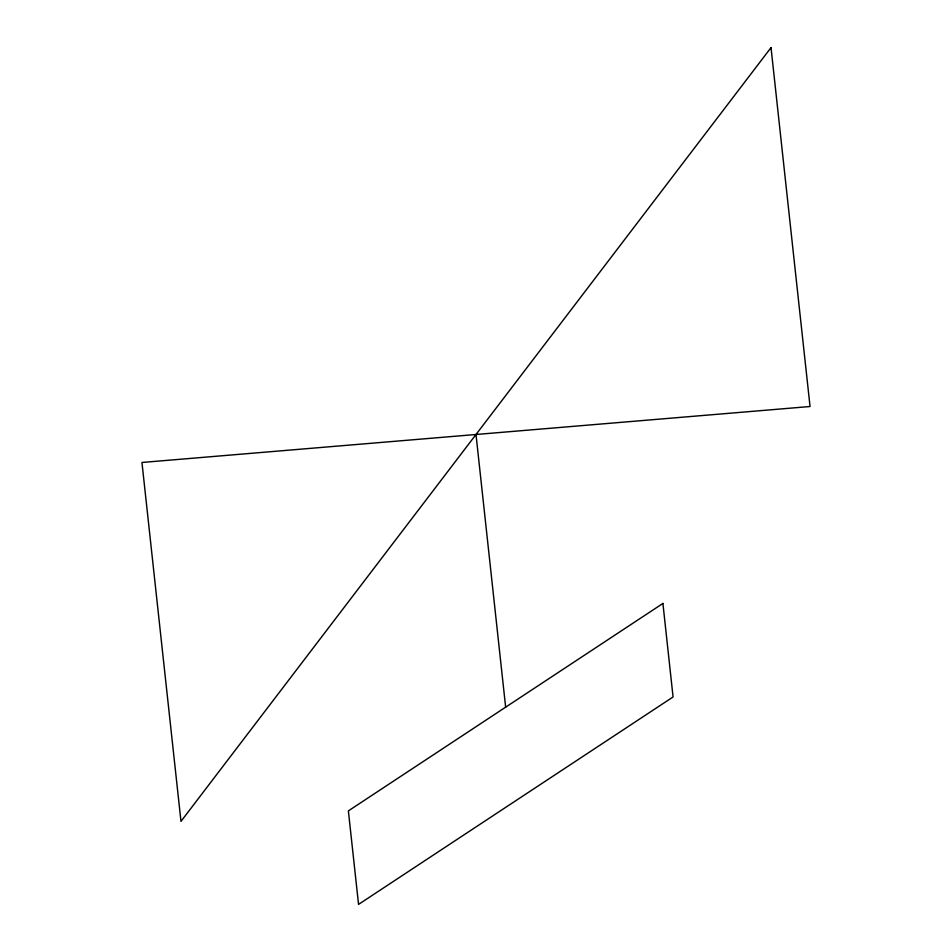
<?xml version="1.0" encoding="UTF-8"?>
<svg xmlns="http://www.w3.org/2000/svg" width="952" height="952" viewBox="0 0 952 952"><rect width="100%" height="100%" fill="white"/><g stroke="black" fill="none" stroke-linecap="round" stroke-linejoin="round"><path stroke-width="1.43" d="M476 434.493L505.643 707.169M771.025 47.6L180.975 821.386L141.955 462.47L810.045 406.516L771.025 47.6M662.913 603.449L348.373 810.89L358.547 904.4L673.076 696.971L662.913 603.449"/></g></svg>
